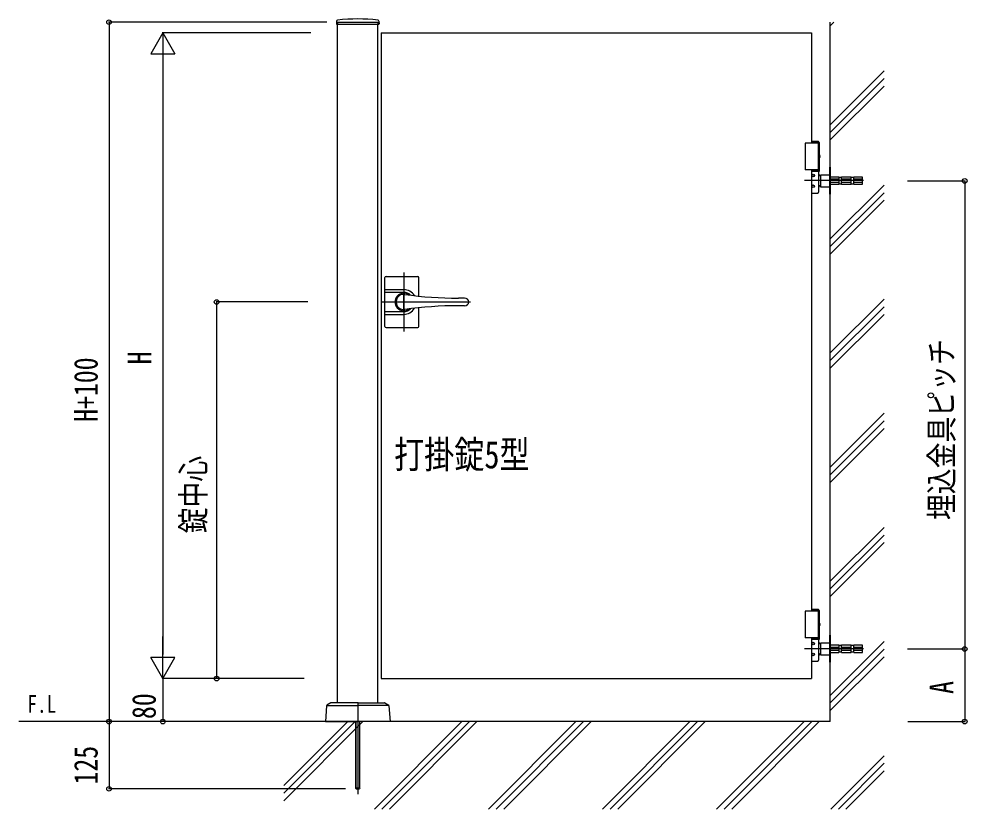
# Model space of a CAD drawing. Units: millimetres, scale not verified. Extents: x -4205 to 4205, y -2970 to 2970.
# Drawn here: x -1066 to 697, y -190 to 1278 of the extents above; entities that cross this region are included whole.
import ezdxf
from ezdxf.enums import TextEntityAlignment as Align

# ---------------------------------------------------------------- set-up
doc = ezdxf.new("R2010")
doc.units = ezdxf.units.MM
doc.header["$LTSCALE"] = 10
for name, color, linetype in [('0-1_USER1', 3, 'Continuous'), ('0-2_YKK_12', 2, 'Continuous'), ('0-3_YKK_13', 4, 'Continuous'), ('0-4_YKK_A1', 4, 'Continuous'), ('0-5_YKK_D', 6, 'Continuous'), ('0-7_YSS_K', 3, 'Continuous')]:
    doc.layers.add(name, color=color, linetype=linetype)
doc.styles.add('ＭＳ ゴシック', font='')
doc.styles.get('ＭＳ ゴシック').set_extended_font_data('MS Gothic')

msp = doc.modelspace()

# ---------------------------------------------------------------- linework, layer by layer
at = {"layer": '0-2_YKK_12'}
for p, q in [((-350.48, 807.33), (-350.48, 697.33)), ((-392.48, 752.33), (-226.19, 752.33))]:
    msp.add_line(p, q, dxfattribs=at)
at = {"layer": '0-3_YKK_13'}
msp.add_line((-350.48, 736.33), (-350.48, 768.33), dxfattribs=at)
at = {"layer": '0-4_YKK_A1'}
for p, q in [((-475.32, 1274.23), (-475.58, 1269.36)), ((-473.48, 1272.33), (-473.48, 1268.83)), ((-396.64, 1274.23), (-396.38, 1269.36)), ((-475.08, 1268.83), (-396.88, 1268.83)), ((-473.48, 7.33), (-473.48, 1268.83)), ((-398.48, 7.33), (-398.48, 1268.83)), ((-392.48, 1252.33), (-392.48, 52.33)), ((420.87, 1050.78), (407.52, 1050.78)), ((422.02, 1048.78), (407.52, 1048.78)), ((420.02, 1047.78), (420.02, 997.78)), ((422.02, 1048.78), (420.87, 1050.78)), ((422.02, 1048.78), (422.02, 1025.9)), ((421.25, 1023.2), (421.84, 1023.2)), ((422.27, 1024.88), (422.86, 1024.88)), ((421.25, 1022.36), (421.84, 1022.36)), ((422.02, 1019.66), (422.02, 997.78)), ((422.27, 1020.68), (422.86, 1020.68)), ((421.73, 997.78), (396.02, 997.78)), ((407.52, 997.78), (407.52, 177.78)), ((407.52, 997.78), (422.02, 997.78)), ((407.52, 997.78), (422.02, 997.78)), ((422.02, 994.78), (407.52, 994.78)), ((421.52, 957.78), (421.52, 994.78)), ((422.02, 997.78), (422.02, 994.78)), ((504.52, 977.78), (394.52, 977.78)), ((458.52, 984.53), (442.52, 984.53)), ((458.52, 980.33), (442.52, 980.33)), ((442.52, 975.23), (458.52, 975.23)), ((442.52, 971.03), (458.52, 971.03)), ((458.52, 984.53), (458.52, 971.03)), ((463.52, 983.78), (458.52, 983.78)), ((458.52, 971.78), (463.52, 971.78)), ((463.52, 971.03), (463.52, 984.53)), ((481.52, 984.53), (463.52, 984.53)), ((481.52, 980.33), (463.52, 980.33)), ((463.52, 975.23), (481.52, 975.23)), ((463.52, 971.03), (481.52, 971.03)), ((481.52, 971.03), (481.52, 984.53)), ((486.52, 983.78), (481.52, 983.78)), ((481.52, 971.78), (486.52, 971.78)), ((486.52, 971.03), (486.52, 984.53)), ((502.52, 980.33), (486.52, 980.33)), ((486.52, 975.23), (502.52, 975.23)), ((486.52, 971.03), (502.52, 971.03)), ((407.52, 954.78), (418.52, 954.78)), ((-385.48, 706.83), (-385.48, 797.83)), ((-383.48, 799.83), (-324.48, 799.83)), ((-322.48, 763.2), (-322.48, 797.83)), ((-385.48, 775.33), (-350.48, 775.33)), ((-350.48, 770.12), (-385.48, 770.12)), ((-237.42, 759.33), (-248.97, 759.33)), ((-322.48, 706.83), (-322.48, 741.46)), ((-237.42, 745.33), (-248.97, 745.33)), ((-385.48, 734.54), (-350.48, 734.54)), ((-385.48, 729.33), (-350.48, 729.33)), ((-383.48, 704.83), (-324.48, 704.83)), ((420.87, 180.78), (407.52, 180.78)), ((422.02, 178.78), (407.52, 178.78)), ((420.02, 177.78), (420.02, 127.78)), ((422.02, 178.78), (420.87, 180.78)), ((422.02, 178.78), (422.02, 155.9)), ((421.25, 153.2), (421.84, 153.2)), ((421.25, 152.36), (421.84, 152.36)), ((422.02, 149.66), (422.02, 127.78)), ((422.27, 154.88), (422.86, 154.88)), ((422.27, 150.68), (422.86, 150.68)), ((421.73, 127.78), (396.02, 127.78)), ((407.52, 127.78), (407.52, 52.33)), ((407.52, 127.78), (422.02, 127.78)), ((422.02, 124.78), (407.52, 124.78)), ((421.52, 87.78), (421.52, 124.78)), ((422.02, 127.78), (422.02, 124.78)), ((504.52, 107.78), (394.52, 107.78)), ((458.52, 114.53), (442.52, 114.53)), ((458.52, 110.33), (442.52, 110.33)), ((458.52, 114.53), (458.52, 101.03)), ((463.52, 113.78), (458.52, 113.78)), ((463.52, 101.03), (463.52, 114.53)), ((481.52, 114.53), (463.52, 114.53)), ((481.52, 110.33), (463.52, 110.33)), ((481.52, 101.03), (481.52, 114.53)), ((486.52, 113.78), (481.52, 113.78)), ((486.52, 101.03), (486.52, 114.53)), ((502.52, 110.33), (486.52, 110.33)), ((442.52, 105.23), (458.52, 105.23)), ((442.52, 101.03), (458.52, 101.03)), ((458.52, 101.78), (463.52, 101.78)), ((463.52, 105.23), (481.52, 105.23)), ((463.52, 101.03), (481.52, 101.03)), ((481.52, 101.78), (486.52, 101.78)), ((486.52, 105.23), (502.52, 105.23)), ((486.52, 101.03), (502.52, 101.03)), ((407.52, 84.78), (418.52, 84.78)), ((-392.48, 52.33), (407.52, 52.33)), ((-493.92, 1.82), (-495.98, -27.67)), ((-486.22, 7.17), (-493.45, 2.6)), ((-492.74, 2.33), (-435.98, 2.33)), ((-436.48, 7.33), (-485.69, 7.33)), ((-435.98, 6.83), (-435.98, -27.17)), ((-435.98, 6.83), (-435.98, -27.17)), ((-379.22, 2.33), (-435.98, 2.33)), ((-435.48, 7.33), (-386.27, 7.33)), ((-385.74, 7.17), (-378.51, 2.6)), ((-378.04, 1.82), (-375.98, -27.67)), ((442.52, -27.67), (-1065.95, -27.67)), ((-495.98, -27.67), (-436.48, -27.67)), ((-439.98, -27.67), (-439.98, -151.67)), ((-439.44, -27.67), (-439.44, -152.21)), ((-435.98, -27.67), (-435.98, -162.67)), ((-375.98, -27.67), (-435.48, -27.67)), ((-432.52, -27.67), (-432.52, -152.21)), ((-431.98, -151.67), (-431.98, -27.67)), ((-431.98, -151.67), (-439.98, -151.67)), ((-439.98, -151.67), (-438.98, -152.67)), ((-438.98, -152.67), (-432.98, -152.67)), ((-431.98, -151.67), (-432.98, -152.67))]:
    msp.add_line(p, q, dxfattribs=at)
for points in [[(-473.48, 1272.33), (-398.48, 1272.33), (-398.48, 1268.83)], [(-392.48, 1252.33), (407.52, 1252.33), (407.52, 1047.78)], [(422.02, 1047.78), (396.02, 1047.78), (396.02, 997.78)], [(421.84, 1023.2), (421.96, 1023.22), (422.07, 1023.26), (422.16, 1023.34), (422.25, 1023.45), (422.32, 1023.57), (422.36, 1023.72), (422.38, 1023.88), (422.38, 1024.04)], [(422.97, 1024.04), (423, 1023.88), (423.05, 1023.72), (423.11, 1023.57), (423.19, 1023.45), (423.29, 1023.34), (423.35, 1023.29)], [(422.38, 1021.52), (422.38, 1021.68), (422.36, 1021.84), (422.32, 1021.99), (422.25, 1022.11), (422.16, 1022.22), (422.07, 1022.3), (421.96, 1022.34), (421.84, 1022.36)], [(423.35, 1022.27), (423.29, 1022.22), (423.19, 1022.11), (423.11, 1021.99), (423.05, 1021.84), (423, 1021.68), (422.97, 1021.52)], [(502.52, 971.03), (502.52, 984.53), (486.52, 984.53)], [(422.02, 177.78), (396.02, 177.78), (396.02, 127.78)], [(421.84, 153.2), (421.96, 153.22), (422.07, 153.26), (422.16, 153.34), (422.25, 153.45), (422.32, 153.57), (422.36, 153.72), (422.38, 153.88), (422.38, 154.04)], [(422.38, 151.52), (422.38, 151.68), (422.36, 151.84), (422.32, 151.99), (422.25, 152.11), (422.16, 152.22), (422.07, 152.3), (421.96, 152.34), (421.84, 152.36)], [(422.97, 154.04), (423, 153.88), (423.05, 153.72), (423.11, 153.57), (423.19, 153.45), (423.29, 153.34), (423.35, 153.29)], [(423.35, 152.27), (423.29, 152.22), (423.19, 152.11), (423.11, 151.99), (423.05, 151.84), (423, 151.68), (422.97, 151.52)], [(502.52, 101.03), (502.52, 114.53), (486.52, 114.53)]]:
    msp.add_lwpolyline(points, dxfattribs=at)
for points in [[(424.52, 988.28), (424.52, 966.28), (441.52, 966.28), (441.52, 988.28)], [(441.52, 1002.78), (442.52, 1002.78), (442.52, 952.78), (441.52, 952.78)], [(441.52, 132.78), (442.52, 132.78), (442.52, 82.78), (441.52, 82.78)], [(424.52, 118.28), (424.52, 96.28), (441.52, 96.28), (441.52, 118.28)]]:
    msp.add_lwpolyline(points, close=True, dxfattribs=at)
for centre, radius in [((410.52, 987.28), 2.5), ((410.52, 987.28), 2.05), ((410.52, 967.28), 2.5), ((410.52, 967.28), 2.05), ((410.52, 117.28), 2.5), ((410.52, 117.28), 2.05), ((410.52, 97.28), 2.5), ((410.52, 97.28), 2.05)]:
    msp.add_circle(centre, radius, dxfattribs=at)
for centre, radius, start, end in [((-475.08, 1269.33), 0.5, 177, 270), ((-473.33, 1274.13), 2, 96.74447, 177), ((-435.98, 958.33), 320, 83.25553, 96.74447), ((-398.63, 1274.13), 2, 3, 83.25553), ((-396.88, 1269.33), 0.5, 270, 3), ((424.52, 989.78), 3, 180, 270), ((418.52, 957.78), 3, 270, 0), ((424.52, 965.78), 3, 90, 180), ((-383.48, 797.83), 2, 90, 180), ((-324.48, 797.83), 2, 0, 90), ((-350.48, 752.33), 16.3, 53.10284, 306.89716), ((-350.48, 752.33), 14.25, 81.82948, 278.17052), ((-350.48, 752.33), 23, 30.84166, 90), ((-350.48, 752.33), 17.79, 45.48563, 90), ((-248.97, 1459.33), 700, 261.82948, 270), ((-237.42, 751.33), 8, 7.18076, 90), ((-350.48, 752.33), 23, 270, 329.15834), ((-248.97, 45.33), 700, 90, 98.17052), ((-237.42, 753.33), 8, 270, 352.81924), ((-350.48, 752.33), 17.79, 270, 314.51437), ((-383.48, 706.83), 2, 180, 270), ((-324.48, 706.83), 2, 270, 0), ((424.52, 119.78), 3, 180, 270), ((424.52, 95.78), 3, 90, 180), ((418.52, 87.78), 3, 270, 0), ((-492.92, 1.76), 1, 122.32299, 176), ((-485.69, 6.33), 1, 90, 122.32299), ((-436.48, 6.83), 0.5, 360, 90), ((-435.48, 6.83), 0.5, 90, 180), ((-386.27, 6.33), 1, 57.67701, 90), ((-379.04, 1.76), 1, 4, 57.67701), ((-436.48, -27.17), 0.5, 270, 360), ((-435.48, -27.17), 0.5, 180, 270)]:
    msp.add_arc(centre, radius, start, end, dxfattribs=at)
for centre, major_axis, start_param, end_param in [((420.9, 1022.78), (0, -3.5), 5.9199337, 9.7880296), ((414.89, 1022.78), (0, 9), 4.6657054, 4.7590726), ((416.08, 1022.78), (0, 9), 4.8528504, 4.9478932), ((416.67, 1022.78), (0, 9), 4.8528504, 4.9478932), ((416.08, 1022.78), (0, 9), 4.4768847, 4.5719276), ((416.67, 1022.78), (0, 9), 4.4768847, 4.5719276), ((420.9, 152.78), (0, -3.5), 5.9199337, 9.7880296), ((414.89, 152.78), (0, 9), 4.6657054, 4.7590726), ((416.08, 152.78), (0, 9), 4.8528504, 4.9478932), ((416.08, 152.78), (0, 9), 4.4768847, 4.5719276), ((416.67, 152.78), (0, 9), 4.8528504, 4.9478932), ((416.67, 152.78), (0, 9), 4.4768847, 4.5719276)]:
    msp.add_ellipse(centre, major_axis=major_axis, ratio=0.707107, start_param=start_param, end_param=end_param, dxfattribs=at)
at = {"layer": '0-5_YKK_D'}
for p, q in [((-493.48, 1272.33), (-899.5, 1272.33)), ((-898.5, 1272.33), (-898.5, -27.67)), ((-798.5, 1252.33), (-821, 1213.36)), ((-523.48, 1252.33), (-799.5, 1252.33)), ((-798.5, 1252.33), (-776, 1213.36)), ((-798.5, 1252.33), (-798.5, 1174.39)), ((-821, 1213.36), (-776, 1213.36)), ((-798.5, 1207.33), (-798.5, 97.33)), ((586.07, 977.33), (693.52, 977.33)), ((692.52, 977.33), (692.52, 107.33)), ((-528.56, 752.33), (-699.5, 752.33)), ((-698.5, 752.33), (-698.5, 52.33)), ((-798.5, 52.33), (-798.5, 130.27)), ((586.07, 107.33), (693.52, 107.33)), ((586.07, 107.33), (693.52, 107.33)), ((692.52, 107.33), (692.52, -27.67)), ((-798.5, 52.33), (-821, 91.3)), ((-776, 91.3), (-821, 91.3)), ((-798.5, 52.33), (-776, 91.3)), ((-535.97, 52.33), (-799.5, 52.33)), ((-535.97, 52.33), (-799.5, 52.33)), ((-798.5, 52.33), (-798.5, -27.67)), ((-535.97, 52.33), (-699.5, 52.33)), ((-623.12, -27.67), (-899.5, -27.67)), ((-593.48, -27.67), (-899.5, -27.67)), ((-898.5, -27.67), (-898.5, -152.67)), ((-793.48, -27.67), (-799.5, -27.67)), ((586.5, -27.67), (693.52, -27.67)), ((-458.98, -152.67), (-899.5, -152.67))]:
    msp.add_line(p, q, dxfattribs=at)
for centre in [(-898.5, 1272.33), (692.52, 977.33), (-698.5, 752.33), (692.52, 107.33), (692.52, 107.33), (-698.5, 52.33), (-898.5, -27.67), (-898.5, -27.67), (-798.5, -27.67), (692.52, -27.67), (-898.5, -152.67)]:
    msp.add_circle(centre, 4.25, dxfattribs=at)
at = {"layer": '0-7_YSS_K'}
for p, q in [((442.52, -27.67), (442.52, 1272.33)), ((442.52, 1265.59), (449.26, 1272.33)), ((442.52, 1081.75), (542.52, 1181.75)), ((442.52, 1067.6), (542.52, 1167.6)), ((442.52, 1053.46), (542.52, 1153.46)), ((442.52, 869.61), (542.52, 969.61)), ((442.52, 855.47), (542.52, 955.47)), ((442.52, 841.33), (542.52, 941.33)), ((442.52, 657.48), (542.52, 757.48)), ((442.52, 643.34), (542.52, 743.34)), ((442.52, 629.2), (542.52, 729.2)), ((442.52, 445.35), (542.52, 545.35)), ((442.52, 431.21), (542.52, 531.21)), ((442.52, 417.06), (542.52, 517.06)), ((442.52, 233.22), (542.52, 333.22)), ((442.52, 219.07), (542.52, 319.07)), ((442.52, 204.93), (542.52, 304.93)), ((442.52, 21.09), (542.52, 121.09)), ((442.52, 6.94), (542.52, 106.94)), ((442.52, -7.2), (542.52, 92.8)), ((442.52, -27.67), (-573.48, -27.67)), ((-573.48, -146.39), (-454.76, -27.67)), ((-573.48, -160.53), (-440.62, -27.67)), ((-573.48, -174.67), (-426.48, -27.67)), ((-405.13, -190.17), (-242.63, -27.67)), ((-390.99, -190.17), (-228.49, -27.67)), ((-376.85, -190.17), (-214.35, -27.67)), ((-193, -190.17), (-30.5, -27.67)), ((-178.86, -190.17), (-16.36, -27.67)), ((-164.72, -190.17), (-2.22, -27.67)), ((19.13, -190.17), (181.63, -27.67)), ((33.27, -190.17), (195.77, -27.67)), ((47.42, -190.17), (209.92, -27.67)), ((231.26, -190.17), (393.76, -27.67)), ((245.41, -190.17), (407.91, -27.67)), ((259.55, -190.17), (422.05, -27.67)), ((443.4, -190.17), (542.52, -91.05)), ((457.54, -190.17), (542.52, -105.19)), ((471.68, -190.17), (542.52, -119.33))]:
    msp.add_line(p, q, dxfattribs=at)

# ---------------------------------------------------------------- texts
at = {"layer": '0-1_USER1', "style": 'ＭＳ ゴシック', "width": 0.8}
for s, height, p in [('打掛錠5型', 51.32, (-368.53, 427.62)), ('F.L', 32.99, (-1050.38, -21.24))]:
    msp.add_text(s, height=height, dxfattribs=at).set_placement(p, align=Align.BOTTOM_LEFT)
at = {"layer": '0-5_YKK_D', "style": 'ＭＳ ゴシック', "width": 0.8}
for s, p in [('埋込金具ピッチ', (684.52, 347.13)), ('H', (-806.5, 636.33)), ('H+100', (-906.5, 529.53)), ('錠中心', (-706.5, 322.33)), ('A', (684.52, 23.83)), ('80', (-798.5, -22.87)), ('125', (-906.5, -144.57))]:
    msp.add_text(s, height=43.99, rotation=90, dxfattribs=at).set_placement(p, align=Align.BOTTOM_LEFT)

doc.saveas('drawing.dxf')
